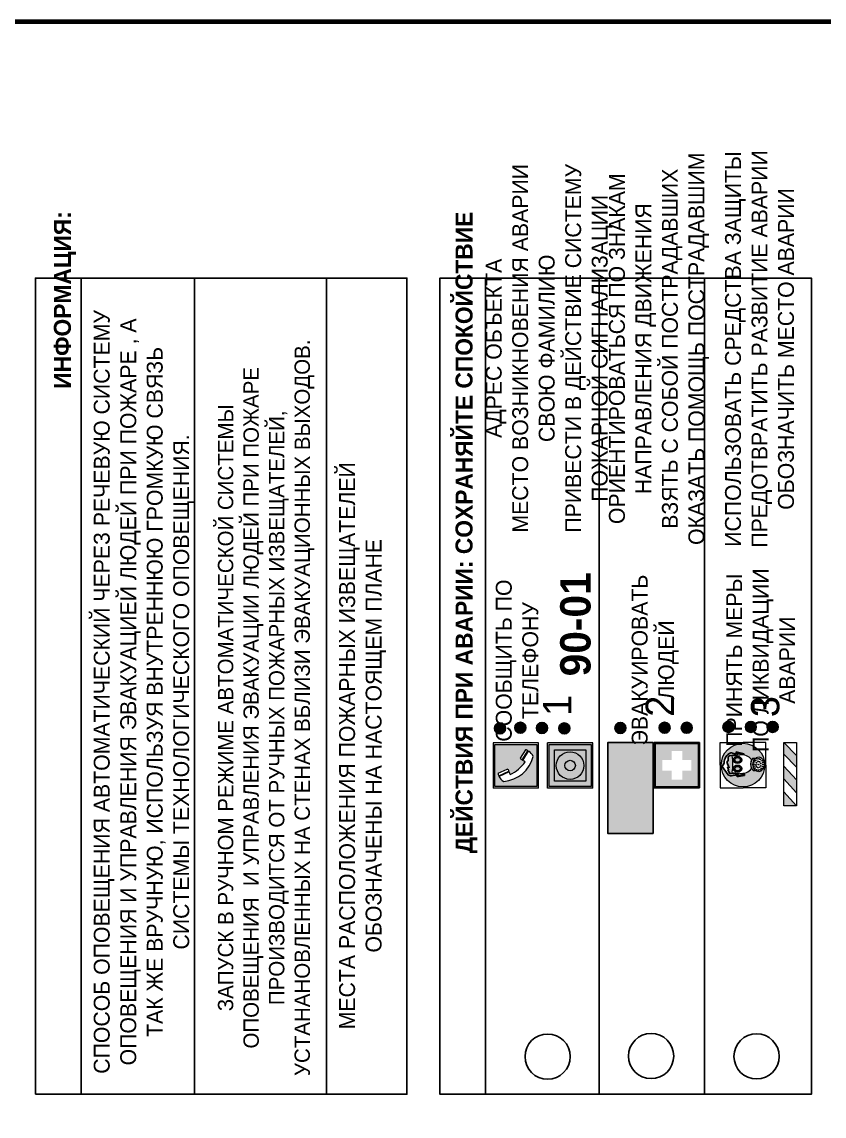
# Model space of a CAD drawing. Header units: millimetres. Extents: x 13114 to 67229, y 22859 to 38520.
# Drawn here: x 22455.4 to 22596.7, y 26059 to 26251.8 of the extents above; entities that cross this region are included whole.
import ezdxf

# ---------------------------------------------------------------- set-up
doc = ezdxf.new("R2010")
doc.units = ezdxf.units.MM
doc.styles.add('обычный', font='arial.ttf')

# ---------------------------------------------------------------- blocks, each defined once
blk = doc.blocks.new('A$C38D26F80')
h = blk.add_hatch(color=5)
h.dxf.hatch_style = 1
h.paths.add_polyline_path([(-8.77, -4.48, 1), (-0.19, -4.48, 1)])
h.paths.add_polyline_path([(-6.75, -3.58), (-6.75, -3.31), (-6.62, -3.22), (-6.5, -3.22), (-6.42, -3.3), (-6.39, -3.28), (-6.59, -2.23), (-6.59, -2.01), (-6.38, -1.58), (-4.76, -0.4), (-4.13, -0.79, -0.362848), (-2.1, -2.1, -0.201049), (-2.17, -2.48, 0.085434), (-2.26, -3.13), (-1.9, -3.16), (-2.25, -4.7), (-2.4, -4.59), (-2.43, -4.34), (-2.36, -4.34), (-2.14, -3.34), (-2.47, -3.42), (-2.58, -1.95), (-2.77, -1.58), (-3.58, -1.52), (-3.92, -1.26), (-5.05, -1.73), (-4.87, -1.39), (-5.41, -1.6), (-5.41, -1.46), (-6.13, -1.87), (-6.18, -3.5), (-6.56, -3.47), (-6.37, -4.59), (-6.16, -4.43), (-6.16, -4.66), (-6.36, -4.79), (-6.37, -4.8), (-6.51, -4.76)], flags=16)
h.paths.add_polyline_path([(-6.51, -4.76), (-6.36, -4.79), (-6.37, -4.8)], flags=0)
h.paths.add_polyline_path([(-5.92, -2.34, 0.089508), (-2.67, -2.35), (-2.48, -3.88, -0.268602), (-3.4, -6.18, 0.262449), (-5.2, -6.18, -0.268602), (-6.11, -3.88)], flags=16)
edge = h.paths.add_edge_path(flags=16)
edge.add_ellipse((-5.19, -3.41), major_axis=(0, 0.842), ratio=0.848992, start_angle=0, end_angle=360)
edge = h.paths.add_edge_path(flags=0)
edge.add_ellipse((-5.19, -3.39), major_axis=(0, 0.665), ratio=0.853798, start_angle=0, end_angle=360)
edge = h.paths.add_edge_path(flags=0)
edge.add_ellipse((-5.19, -3.4), major_axis=(0, 0.528), ratio=0.864094, start_angle=0, end_angle=360)
edge = h.paths.add_edge_path(flags=16)
edge.add_ellipse((-3.47, -3.4), major_axis=(0, 0.842), ratio=0.848992, start_angle=0, end_angle=360)
h.paths.add_polyline_path([(-3.13, -6.45), (-3.13, -6.84, 0.383174), (-5.57, -6.85), (-5.57, -6.49, -0.369952)], flags=16)
edge = h.paths.add_edge_path(flags=0)
edge.add_ellipse((-3.47, -3.39), major_axis=(0, 0.665), ratio=0.853798, start_angle=0, end_angle=360)
edge = h.paths.add_edge_path(flags=0)
edge.add_ellipse((-3.47, -3.4), major_axis=(0, 0.528), ratio=0.864094, start_angle=0, end_angle=360)
edge = h.paths.add_edge_path(flags=16)
edge.add_ellipse((-4.34, -7.57), major_axis=(-1.48, 0), ratio=0.744955, start_angle=0, end_angle=360)
h.paths.add_polyline_path([(-5.01, -6.85, -1), (-5.15, -6.85, -1)], flags=0)
h.paths.add_polyline_path([(-5.33, -7.14, -1), (-5.47, -7.14, -1)], flags=0)
h.paths.add_polyline_path([(-4.61, -6.71, -1), (-4.74, -6.71, -1)], flags=16)
h.paths.add_polyline_path([(-5.43, -7.51, -1), (-5.57, -7.51, -1)], flags=0)
h.paths.add_polyline_path([(-4.26, -6.67, -1), (-4.4, -6.67, -1)], flags=16)
h.paths.add_polyline_path([(-4.74, -7.14, -1), (-4.88, -7.14, -1)], flags=0)
h.paths.add_polyline_path([(-4.93, -7.43, -1), (-5.07, -7.43, -1)], flags=0)
h.paths.add_polyline_path([(-4.41, -7.07, -1), (-4.54, -7.07, -1)], flags=0)
h.paths.add_polyline_path([(-5.33, -7.87, -1), (-5.46, -7.87, -1)], flags=0)
h.paths.add_polyline_path([(-3.8, -6.71, -1), (-3.94, -6.71, -1)], flags=16)
h.paths.add_polyline_path([(-4.85, -7.78, -1), (-4.98, -7.78, -1)], flags=0)
h.paths.add_polyline_path([(-3.96, -7.14, -1), (-4.1, -7.14, -1)], flags=0)
h.paths.add_polyline_path([(-4.33, -7.53, -1), (-4.47, -7.53, -1)], flags=0)
h.paths.add_polyline_path([(-5.09, -8.12, -1), (-5.23, -8.12, -1)], flags=0)
h.paths.add_polyline_path([(-3.5, -6.94, -1), (-3.64, -6.94, -1)], flags=0)
h.paths.add_polyline_path([(-4.54, -7.97, -1), (-4.68, -7.97, -1)], flags=0)
h.paths.add_polyline_path([(-3.66, -7.39, -1), (-3.8, -7.39, -1)], flags=0)
h.paths.add_polyline_path([(-4.73, -8.35, -1), (-4.86, -8.35, -1)], flags=0)
h.paths.add_polyline_path([(-4.09, -7.96, -1), (-4.23, -7.96, -1)], flags=0)
h.paths.add_polyline_path([(-3.77, -7.74, -1), (-3.91, -7.74, -1)], flags=0)
h.paths.add_polyline_path([(-3.22, -7.27, -1), (-3.35, -7.27, -1)], flags=0)
h.paths.add_polyline_path([(-4.34, -8.4, -1), (-4.47, -8.4, -1)], flags=0)
h.paths.add_polyline_path([(-3.16, -7.61, -1), (-3.3, -7.61, -1)], flags=0)
h.paths.add_polyline_path([(-3.9, -8.35, -1), (-4.04, -8.35, -1)], flags=0)
h.paths.add_polyline_path([(-3.32, -7.91, -1), (-3.46, -7.91, -1)], flags=0)
h.paths.add_polyline_path([(-3.55, -8.23, -1), (-3.69, -8.23, -1)], flags=0)
at = {"color": 5, "lineweight": 5}
for p, q in [((-4.48, 0), (-8.96, 0)), ((-8.96, 0), (-8.96, -4.48)), ((-4.48, 0), (0, 0)), ((0, 0), (0, -4.48)), ((-6.59, -2.01), (-6.38, -1.58)), ((-6.59, -2.23), (-6.59, -2.01)), ((-6.38, -1.58), (-4.76, -0.4)), ((-6.13, -1.87), (-6.18, -3.5)), ((-5.41, -1.46), (-6.13, -1.87)), ((-4.87, -1.39), (-5.41, -1.6)), ((-5.41, -1.6), (-5.41, -1.46)), ((-3.92, -1.26), (-5.05, -1.73)), ((-5.05, -1.73), (-4.87, -1.39)), ((-4.76, -0.4), (-4.13, -0.79)), ((-3.58, -1.52), (-3.92, -1.26)), ((-2.77, -1.58), (-3.58, -1.52)), ((-2.58, -1.95), (-2.77, -1.58)), ((-2.47, -3.42), (-2.58, -1.95)), ((-6.75, -3.31), (-6.62, -3.22)), ((-6.75, -3.58), (-6.75, -3.31)), ((-6.51, -4.76), (-6.75, -3.58)), ((-6.62, -3.22), (-6.5, -3.22)), ((-6.39, -3.28), (-6.59, -2.23)), ((-6.18, -3.5), (-6.56, -3.47)), ((-6.56, -3.47), (-6.37, -4.59)), ((-6.5, -3.22), (-6.42, -3.3)), ((-6.42, -3.3), (-6.39, -3.28)), ((-5.92, -2.34), (-6.11, -3.88)), ((-2.67, -2.34), (-2.48, -3.88)), ((-2.14, -3.34), (-2.47, -3.42)), ((-2.36, -4.34), (-2.14, -3.34)), ((-1.9, -3.16), (-2.26, -3.13)), ((-2.25, -4.7), (-1.9, -3.16)), ((-8.96, -8.96), (-8.96, -4.48)), ((-6.37, -4.8), (-6.51, -4.76)), ((-6.37, -4.59), (-6.16, -4.43)), ((-6.16, -4.66), (-6.37, -4.8)), ((-6.16, -4.43), (-6.16, -4.66)), ((-3.13, -6.45), (-3.13, -6.84)), ((-2.43, -4.34), (-2.4, -4.59)), ((-2.43, -4.34), (-2.36, -4.34)), ((-2.4, -4.59), (-2.25, -4.7)), ((0, -8.96), (0, -4.48)), ((-5.57, -6.49), (-5.57, -6.85)), ((-4.48, -8.96), (-8.96, -8.96)), ((-4.48, -8.96), (0, -8.96))]:
    blk.add_line(p, q, dxfattribs=at)
at = {"color": 5}
for p, q in [((-6.59, -2.01), (-6.38, -1.58)), ((-6.59, -2.23), (-6.59, -2.01)), ((-6.38, -1.58), (-4.76, -0.4)), ((-6.13, -1.87), (-6.18, -3.5)), ((-5.41, -1.46), (-6.13, -1.87)), ((-4.87, -1.39), (-5.41, -1.6)), ((-5.41, -1.6), (-5.41, -1.46)), ((-3.92, -1.26), (-5.05, -1.73)), ((-5.05, -1.73), (-4.87, -1.39)), ((-4.76, -0.4), (-4.13, -0.79)), ((-3.58, -1.52), (-3.92, -1.26)), ((-2.77, -1.58), (-3.58, -1.52)), ((-2.58, -1.95), (-2.77, -1.58)), ((-2.47, -3.42), (-2.58, -1.95)), ((-6.75, -3.31), (-6.62, -3.22)), ((-6.75, -3.58), (-6.75, -3.31)), ((-6.51, -4.76), (-6.75, -3.58)), ((-6.62, -3.22), (-6.5, -3.22)), ((-6.39, -3.28), (-6.59, -2.23)), ((-6.18, -3.5), (-6.56, -3.47)), ((-6.56, -3.47), (-6.37, -4.59)), ((-6.5, -3.22), (-6.42, -3.3)), ((-6.42, -3.3), (-6.39, -3.28)), ((-2.14, -3.34), (-2.47, -3.42)), ((-2.36, -4.34), (-2.14, -3.34)), ((-2.26, -3.13), (-1.9, -3.16)), ((-1.9, -3.16), (-2.25, -4.7)), ((-6.37, -4.8), (-6.51, -4.76)), ((-6.36, -4.79), (-6.51, -4.76)), ((-6.37, -4.59), (-6.16, -4.43)), ((-6.16, -4.66), (-6.37, -4.8)), ((-6.16, -4.66), (-6.36, -4.79)), ((-6.16, -4.43), (-6.16, -4.66)), ((-2.4, -4.59), (-2.43, -4.34)), ((-2.43, -4.34), (-2.36, -4.34)), ((-2.25, -4.7), (-2.4, -4.59))]:
    blk.add_line(p, q, dxfattribs=at)
at = {"color": 5, "lineweight": 5}
for centre, radius in [((-4.48, -4.48), 4.29), ((-5.5, -7.51), 0.0678), ((-5.4, -7.14), 0.0678), ((-5.4, -7.87), 0.0678), ((-5.16, -8.12), 0.0678), ((-5.08, -6.85), 0.0678), ((-5, -7.43), 0.0678), ((-4.91, -7.78), 0.0678), ((-4.81, -7.14), 0.0678), ((-4.79, -8.35), 0.0678), ((-4.67, -6.71), 0.0678), ((-4.61, -7.97), 0.0678), ((-4.47, -7.07), 0.0678), ((-4.4, -7.53), 0.0678), ((-4.4, -8.4), 0.0678), ((-4.33, -6.67), 0.0678), ((-4.16, -7.96), 0.0678), ((-4.03, -7.14), 0.0678), ((-3.97, -8.35), 0.0678), ((-3.87, -6.71), 0.0678), ((-3.84, -7.74), 0.0678), ((-3.73, -7.39), 0.0678), ((-3.62, -8.23), 0.0678), ((-3.57, -6.94), 0.0678), ((-3.39, -7.91), 0.0678), ((-3.28, -7.27), 0.0678), ((-3.23, -7.61), 0.0678)]:
    blk.add_circle(centre, radius, dxfattribs=at)
at = {"color": 5}
for centre, radius, start, end in [((-3.89, -2.66), 1.88, 17.387, 97.1599), ((-2.6, -2.2), 0.511, 326.3906, 11.8614), ((-0.35, -3.07), 1.91, 162.2553, 181.7878)]:
    blk.add_arc(centre, radius, start, end, dxfattribs=at)
at = {"color": 5, "lineweight": 5}
for centre, radius, start, end in [((-2.6, -2.2), 0.513, 326.4781, 11.7739), ((-3.66, -4.24), 2.47, 171.573, 231.7124), ((-4.28, 6.66), 9.15, 259.6987, 280.1569), ((-4.93, -4.24), 2.47, 308.2876, 8.427), ((-0.47, -3.05), 1.79, 161.5846, 182.4584), ((-4.33, -7.88), 1.87, 50.358, 131.5662), ((-4.34, -8.2), 1.82, 48.4943, 132.3565), ((-4.3, -7.78), 1.83, 60.5889, 119.4111)]:
    blk.add_arc(centre, radius, start, end, dxfattribs=at)
for centre, major_axis, ratio in [((-5.19, -3.41), (0, 0.842), 0.848992), ((-5.19, -3.39), (0, 0.665), 0.853798), ((-5.19, -3.4), (0, 0.528), 0.864094), ((-3.47, -3.4), (0, 0.842), 0.848992), ((-3.47, -3.39), (0, 0.665), 0.853798), ((-3.47, -3.4), (0, 0.528), 0.864094), ((-4.34, -7.57), (-1.48, 0), 0.744955)]:
    blk.add_ellipse(centre, major_axis=major_axis, ratio=ratio, dxfattribs=at)
blk = doc.blocks.new('A$C47DD6509')
at = {"lineweight": 5}
for points in [[(-8.69, 0), (-11.19, 0), (-11.19, -2.22)], [(-4.22, 0), (-6.45, 0), (-8.91, -2.22), (-6.61, -2.22)], [(0, 0), (-2.09, 0), (-4.36, -2.22), (-2.29, -2.22)]]:
    blk.add_hatch(color=242, dxfattribs=at).paths.add_polyline_path(points)
at = {"color": 242, "lineweight": 5}
for p, q in [((-11.19, -2.22), (-8.69, 0)), ((-11.19, -2.22), (-11.19, 0)), ((-11.19, 0), (-8.69, 0)), ((-11.19, 0), (0, 0)), ((-8.91, -2.22), (-6.45, 0)), ((-6.61, -2.22), (-4.22, 0)), ((-4.36, -2.22), (-2.09, 0)), ((-2.29, -2.22), (0, 0)), ((0, 0), (0, -2.22)), ((0, -2.22), (-11.19, -2.22))]:
    blk.add_line(p, q, dxfattribs=at)
blk = doc.blocks.new('A$C32E8229D')
at = {"true_color": 0xffffff}
blk.add_hatch(color=7, dxfattribs=at).paths.add_polyline_path([(0, 0), (0, -8), (16, -8), (16, 0)])
h = blk.add_hatch(color=126)
h.paths.add_polyline_path([(0.2, -0.2), (15.8, -0.2), (15.8, -7.8), (0.2, -7.8)])
h.paths.add_polyline_path([(13.49, -2.05), (12.08, -2.05), (11.37, -2.63, 0.162397), (11.29, -2.84), (11.29, -3.63), (10.35, -3.63), (10.35, -4.05), (11.68, -4.05), (11.68, -3.48), (12.26, -4.28), (11.29, -5.1), (11.29, -6.78), (11.85, -6.78), (11.85, -5.44), (12.8, -4.64), (12.8, -5.94), (14.46, -5.94), (14.46, -5.39), (13.45, -5.39), (13.45, -3.97), (12.46, -2.59), (13.15, -2.59), (13.69, -3.34), (14.18, -3)], flags=16)
h.paths.add_polyline_path([(10.74, -1.82, 1), (11.8, -1.82, 1)], flags=16)
h.paths.add_polyline_path([(9.39, -3.59), (5.99, -3.59), (6.56, -3.03), (5.91, -3.03), (5.1, -3.83), (5.91, -4.64), (6.56, -4.64), (5.99, -4.09), (9.39, -4.09)], flags=16)
h.paths.add_polyline_path([(4.29, -1.08), (1.72, -1.08), (1.72, -6.6), (4.29, -6.6)], flags=16)
at = {"color": 126}
blk.add_lwpolyline([(16, -8), (0, -8), (0, 0), (16, 0)], close=True, dxfattribs=at)
blk = doc.blocks.new('A$C18900ED3')
h = blk.add_hatch(color=126)
h.paths.add_polyline_path([(-0.18, -0.18), (-7.02, -0.18), (-7.02, -7.02), (-0.18, -7.02)])
h.paths.add_polyline_path([(-5.89, -4.46), (-5.89, -2.77), (-4.46, -2.77), (-4.46, -1.31), (-2.77, -1.31), (-2.77, -2.77), (-1.33, -2.77), (-1.33, -4.46), (-2.77, -4.46), (-2.77, -5.89), (-4.46, -5.89), (-4.46, -4.46)], flags=16)
at = {"color": 126}
for p, q in [((-7.2, 0), (-7.2, -7.2)), ((0, 0), (-7.2, 0)), ((0, -7.2), (0, 0)), ((-7.02, -7.02), (-7.02, -0.18)), ((-7.02, -0.18), (-0.18, -0.18)), ((-0.18, -0.18), (-0.18, -7.02)), ((-7.2, -7.2), (0, -7.2)), ((-0.18, -7.02), (-7.02, -7.02))]:
    blk.add_line(p, q, dxfattribs=at)
blk = doc.blocks.new('A$C456E1F9C')
at = {"lineweight": 5}
h = blk.add_hatch(color=242, dxfattribs=at)
h.paths.add_polyline_path([(0.51, -1.47), (0.51, -13.26), (12.29, -13.26), (12.29, -1.47)])
h.paths.add_polyline_path([(5.42, -4.95, -0.254479), (4.78, -5.4), (3.52, -2.53, -0.209735), (4.23, -2.4)], flags=16)
h.paths.add_polyline_path([(8.53, -8.6), (10.87, -10.17), (10.54, -10.76), (8.03, -9.13, -0.192251)], flags=16)
h.paths.add_polyline_path([(4.61, -5.49, 0.005518), (3.87, -5.72, 0.128647), (7.49, -10.01, 0.00809), (7.83, -9.33), (10.47, -10.97, -0.16736), (8.99, -12.25, -0.327862), (1.95, -3.95, -0.166952), (3.36, -2.62)], flags=16)
at = {"color": 242, "lineweight": 5}
for p, q in [((0, -13.77), (0, -0.97)), ((12.8, -0.97), (0, -0.97)), ((4.61, -5.49), (3.36, -2.62)), ((3.52, -2.53), (4.78, -5.4)), ((4.23, -2.4), (5.42, -4.95)), ((12.8, -13.77), (12.8, -0.97)), ((8.03, -9.13), (10.54, -10.76)), ((10.81, -10.12), (8.53, -8.6)), ((7.83, -9.33), (10.47, -10.97)), ((10.54, -10.76), (10.8, -10.3)), ((10.8, -10.3), (10.81, -10.12)), ((0, -13.77), (12.8, -13.77))]:
    blk.add_line(p, q, dxfattribs=at)
blk.add_lwpolyline([(0.51, -1.47), (12.29, -1.47), (12.29, -13.26), (0.51, -13.26)], close=True, dxfattribs=at)
for centre, radius, start, end in [((4.59, -5.34), 2.99, 114.2845, 152.1974), ((4.02, -3.27), 0.891, 76.3284, 123.7092), ((11.12, -3.31), 9.19, 183.9915, 256.6009), ((14.98, -39.1), 35.17, 107.1487, 108.4135), ((13.86, -0.94), 11.08, 205.5536, 234.8762), ((4.68, -4.59), 0.824, 276.9621, 334.0723), ((8.94, -9.5), 0.989, 114.4092, 157.9388), ((-13.31, 0.8), 23.44, 332.5487, 334.4027), ((7.87, -9.46), 3, 291.9291, 329.9329)]:
    blk.add_arc(centre, radius, start, end, dxfattribs=at)
blk = doc.blocks.new('A$C54414219')
at = {"true_color": 0xffffff}
h = blk.add_hatch(color=7, dxfattribs=at)
h.paths.add_polyline_path([(2.39, -9.45), (2.39, -18.3), (11.23, -18.3), (11.23, -9.45)], flags=0)
h.paths.add_polyline_path([(10.71, -13.87, -1), (2.92, -13.87, -1)], flags=0)
h.paths.add_polyline_path([(8.3, -13.87, -1), (5.33, -13.87, -1)], flags=0)
h.paths.add_polyline_path([(0.41, -7.47), (0.41, -20.27), (13.21, -20.27), (13.21, -7.47)])
h.paths.add_polyline_path([(0.92, -19.77), (12.71, -19.77), (12.71, -7.98), (0.92, -7.98)], flags=16)
h.paths.add_polyline_path([(11.23, -9.45), (11.23, -18.3), (2.39, -18.3), (2.39, -9.45)], flags=0)
at = {"lineweight": 5}
h = blk.add_hatch(color=242, dxfattribs=at)
h.paths.add_polyline_path([(12.71, -7.98), (0.92, -7.98), (0.92, -19.77), (12.71, -19.77)])
h.paths.add_polyline_path([(11.23, -18.3), (2.39, -18.3), (2.39, -9.45), (11.23, -9.45)], flags=16)
h.paths.add_polyline_path([(10.71, -13.87, -1), (2.92, -13.87, -1)], flags=0)
h.paths.add_polyline_path([(8.3, -13.87, -1), (5.33, -13.87, -1)], flags=0)
at = {"true_color": 0xffffff}
h = blk.add_hatch(color=7, dxfattribs=at)
h.paths.add_polyline_path([(2.39, -9.45), (2.39, -18.3), (11.23, -18.3), (11.23, -9.45)])
h.paths.add_polyline_path([(10.71, -13.87, -1), (2.92, -13.87, -1)], flags=16)
h.paths.add_polyline_path([(8.3, -13.87, -1), (5.33, -13.87, -1)], flags=0)
at = {"lineweight": 5}
h = blk.add_hatch(color=242, dxfattribs=at)
h.paths.add_polyline_path([(2.92, -13.87, 1), (10.71, -13.87, 1)])
h.paths.add_polyline_path([(8.3, -13.87, -1), (5.33, -13.87, -1)], flags=16)
at = {"color": 242, "lineweight": 5}
for p, q in [((0.41, -20.27), (0.41, -7.47)), ((0.41, -7.47), (13.21, -7.47)), ((0.41, -7.47), (13.21, -7.47)), ((13.21, -20.27), (13.21, -7.47)), ((0.41, -20.27), (13.21, -20.27))]:
    blk.add_line(p, q, dxfattribs=at)
for points in [[(0.92, -7.98), (12.71, -7.98), (12.71, -19.77), (0.92, -19.77)], [(2.39, -9.45), (11.23, -9.45), (11.23, -18.3), (2.39, -18.3)]]:
    blk.add_lwpolyline(points, close=True, dxfattribs=at)
for radius in [3.89, 1.49]:
    blk.add_circle((6.81, -13.87), radius, dxfattribs=at)

msp = doc.modelspace()

# ---------------------------------------------------------------- hatches: boundary and pattern name
at = {"lineweight": 0}
h = msp.add_hatch(color=256, dxfattribs=at)
h.dxf.hatch_style = 1
h.paths.add_polyline_path([(22539.61, 26126.37, 1), (22539.61, 26128.3, 1)])
h = msp.add_hatch(color=256, dxfattribs=at)
h.dxf.hatch_style = 1
h.paths.add_polyline_path([(22543.2, 26126.47, 1), (22543.2, 26128.4, 1)])
h = msp.add_hatch(color=256, dxfattribs=at)
h.dxf.hatch_style = 1
h.paths.add_polyline_path([(22547.01, 26126.43, 1), (22547.01, 26128.37, 1)])
h = msp.add_hatch(color=256, dxfattribs=at)
h.dxf.hatch_style = 1
h.paths.add_polyline_path([(22550.94, 26126.35, 1), (22550.94, 26128.28, 1)])
h = msp.add_hatch(color=256, dxfattribs=at)
h.dxf.hatch_style = 1
h.paths.add_polyline_path([(22560.82, 26126.44, 1), (22560.82, 26128.37, 1)])
h = msp.add_hatch(color=256, dxfattribs=at)
h.dxf.hatch_style = 1
h.paths.add_polyline_path([(22568.6, 26126.48, 1), (22568.6, 26128.41, 1)])
h = msp.add_hatch(color=256, dxfattribs=at)
h.dxf.hatch_style = 1
h.paths.add_polyline_path([(22572.51, 26126.47, 1), (22572.51, 26128.4, 1)])
h = msp.add_hatch(color=256, dxfattribs=at)
h.dxf.hatch_style = 1
h.paths.add_polyline_path([(22579.86, 26126.63, 1), (22579.86, 26128.56, 1)])
h = msp.add_hatch(color=256, dxfattribs=at)
h.dxf.hatch_style = 1
h.paths.add_polyline_path([(22583.8, 26126.62, 1), (22583.8, 26128.55, 1)])
h = msp.add_hatch(color=256, dxfattribs=at)
h.dxf.hatch_style = 1
h.paths.add_polyline_path([(22587.64, 26126.62, 1), (22587.64, 26128.56, 1)])

# ---------------------------------------------------------------- linework, layer by layer
at = {"color": 6, "lineweight": 100}
msp.add_lwpolyline([(22290.71, 25856.78), (22890.71, 25856.78), (22890.71, 26251.78), (22290.71, 26251.78)], close=True, dxfattribs=at)
at = {"color": 0}
msp.add_lwpolyline([(22457.77, 26062.89), (22457.77, 26206.66), (22523.22, 26206.66), (22523.22, 26062.89)], close=True, dxfattribs=at)
for points in [[(22465.82, 26062.89), (22465.82, 26206.66)], [(22485.82, 26062.89), (22485.82, 26206.66)], [(22509.07, 26062.89), (22509.07, 26206.66)]]:
    msp.add_lwpolyline(points, dxfattribs=at)
for points in [[(22537.08, 26062.89), (22537.08, 26206.66), (22529.03, 26206.66), (22529.03, 26062.89)], [(22537.08, 26062.89), (22537.08, 26206.66), (22594.48, 26206.66), (22594.48, 26062.89)]]:
    msp.add_lwpolyline(points, close=True)
for points in [[(22557.07, 26121.31), (22557.07, 26062.89), (22557.07, 26206.66)], [(22575.65, 26121.31), (22575.65, 26062.89), (22575.65, 26206.66)]]:
    msp.add_lwpolyline(points)
for centre, radius in [((22539.61, 26127.33), 0.966), ((22543.2, 26127.44), 0.966), ((22547.01, 26127.4), 0.966), ((22550.94, 26127.32), 0.966), ((22560.82, 26127.4), 0.966), ((22568.6, 26127.44), 0.966), ((22572.51, 26127.43), 0.966), ((22579.86, 26127.59), 0.966), ((22583.8, 26127.59), 0.966), ((22587.64, 26127.59), 0.966), ((22548, 26069.51), 3.98), ((22566.23, 26069.61), 3.98), ((22584.81, 26069.55), 3.98)]:
    msp.add_circle(centre, radius)

# ---------------------------------------------------------------- block references
at = {"rotation": 90}
for name, p, xscale, yscale, zscale in [('A$C456E1F9C', (22537.8, 26116.78), 0.625, 0.625, 0.625), ('A$C54414219', (22543.29, 26116.52), 0.625, 0.625, 0.625), ('A$C18900ED3', (22566.75, 26124.84), 1.111111111007631, 1.111111111007631, 1.111111111007631), ('A$C38D26F80', (22578.42, 26124.87), 0.8928571427240968, 0.8928571427240968, 0.8928571427240968)]:
    msp.add_blockref(name, p, dxfattribs=dict(at, xscale=xscale, yscale=yscale, zscale=zscale))
at = {"xscale": -1, "rotation": 90}
msp.add_blockref('A$C32E8229D', (22558.6, 26124.84), dxfattribs=at)
at = {"color": 242, "true_color": 0xc1121c, "rotation": 90}
msp.add_blockref('A$C47DD6509', (22589.64, 26124.87), dxfattribs=at)

# ---------------------------------------------------------------- texts
at = {"lineweight": 0, "attachment_point": 5, "rotation": 90, "style": 'обычный'}
for s, insert, char_height, width in [('\\pi-8.4,l8.4,t8.4;{\\fProxima Nova Rg|b0|i0|c204|p2;ОРИЕНТИРОВАТЬСЯ ПО ЗНАКАМ \\PНАПРАВЛЕНИЯ ДВИЖЕНИЯ\\PВЗЯТЬ С СОБОЙ ПОСТРАДАВШИХ\\PОКАЗАТЬ ПОМОЩЬ ПОСТРАДАВШИМ}', (22567.61, 26194.21), 2.8, 126.6484), ('\\pi-8.4,l8.4,t8.4;{\\fProxima Nova Rg|b0|i0|c204|p2;ИСПОЛЬЗОВАТЬ СРЕДСТВА ЗАЩИТЫ \\PПРЕДОТВРАТИТЬ РАЗВИТИЕ АВАРИИ\\PОБОЗНАЧИТЬ МЕСТО АВАРИИ}', (22585.34, 26194.16), 2.8, 126.6484), ('\\pi-8.4,l8.4,t8.4;{\\fProxima Nova Rg|b0|i0|c204|p2;АДРЕС ОБЪЕКТА\\PМЕСТО ВОЗНИКНОВЕНИЯ АВАРИИ\\PСВОЮ ФАМИЛИЮ\\PПРИВЕСТИ В ДЕЙСТВИЕ СИСТЕМУ \\PПОЖАРНОЙ СИГНАЛИЗАЦИИ}', (22548.24, 26194.28), 2.8, 126.6484), ('{\\fProxima Nova Rg|b1|i0|c204|p2;ИНФОРМАЦИЯ:\\H1.1997x; }', (22462.96, 26202.79), 3, 175.1736), ('{\\fProxima Nova Rg|b1|i0|c204|p2;ДЕЙСТВИЯ ПРИ АВАРИИ: СОХРАНЯЙТЕ СПОКОЙСТВИЕ\\H1.6644x; }', (22533.71, 26161.84), 3, 175.1736), ('{\\fProxima Nova Rg|b0|i0|c204|p2;СПОСОБ ОПОВЕЩЕНИЯ АВТОМАТИЧЕСКИЙ ЧЕРЕЗ РЕЧЕВУЮ СИСТЕМУ ОПОВЕЩЕНИЯ И УПРАВЛЕНИЯ ЭВАКУАЦИЕЙ ЛЮДЕЙ ПРИ ПОЖАРЕ , А ТАК ЖЕ ВРУЧНУЮ, ИСПОЛЬЗУЯ ВНУТРЕННЮЮ ГРОМКУЮ СВЯЗЬ СИСТЕМЫ ТЕХНОЛОГИЧЕСКОГО ОПОВЕЩЕНИЯ.}', (22476.86, 26133.75), 2.8, 137.0334), ('{\\fProxima Nova Rg|b0|i0|c204|p2;\\P\\pt8.1;ЗАПУСК В РУЧНОМ РЕЖИМЕ АВТОМАТИЧЕСКОЙ СИСТЕМЫ ОПОВЕЩЕНИЯ  И УПРАВЛЕНИЯ ЭВАКУАЦИИ ЛЮДЕЙ ПРИ ПОЖАРЕ ПРОИЗВОДИТСЯ ОТ РУЧНЫХ ПОЖАРНЫХ ИЗВЕЩАТЕЛЕЙ, УСТАНАНОВЛЕННЫХ НА СТЕНАХ ВБЛИЗИ ЭВАКУАЦИОННЫХ ВЫХОДОВ. }', (22496.16, 26130.96), 2.7, 131.4512), ('\\pt8.4;{\\fProxima Nova Rg|b0|i0|c204|p2;\\PМЕСТА РАСПОЛОЖЕНИЯ ПОЖАРНЫХ ИЗВЕЩАТЕЛЕЙ ОБОЗНАЧЕНЫ НА НАСТОЯЩЕМ ПЛАНЕ}', (22513.08, 26124.27), 2.8, 118.5618), ('{\\fProxima Nova Rg|b0|i0|c204|p2;ПРИНЯТЬ МЕРЫ \\PПО ЛИКВИДАЦИИ \\PАВАРИИ}', (22585.53, 26139.34), 2.8, 126.6484), ('{\\fProxima Nova Rg|b0|i0|c204|p2;СООБЩИТЬ ПО \\PТЕЛЕФОНУ}', (22542.63, 26139.27), 2.8, 126.6484), ('{\\fProxima Nova Rg|b1|i0|c204|p2;\\H1.0714x;90-01\\fProxima Nova Rg|b0|i0|c204|p2;\\H0.93331x; \\H1.3449x; }', (22552.93, 26145.66), 5, 126.6484), ('{\\fProxima Nova Rg|b0|i0|c204|p2;ЭВАКУИРОВАТЬ \\PЛЮДЕЙ}', (22566.95, 26139.37), 2.8, 126.6484), ('{\\fProxima Nova Rg|b0|i0|c204|p2;1\\H1.1667x; }', (22549.69, 26131.38), 5, 126.6484), ('{\\fProxima Nova Rg|b0|i0|c204|p2;2\\H1.1967x; }', (22567.77, 26131.23), 5, 126.6484), ('{\\fProxima Nova Rg|b0|i0|c204|p2;3\\H1.1967x; }', (22586.35, 26131.16), 5, 126.6484)]:
    msp.add_mtext(s, dxfattribs=dict(at, insert=insert, char_height=char_height, width=width))

doc.saveas('drawing.dxf')
